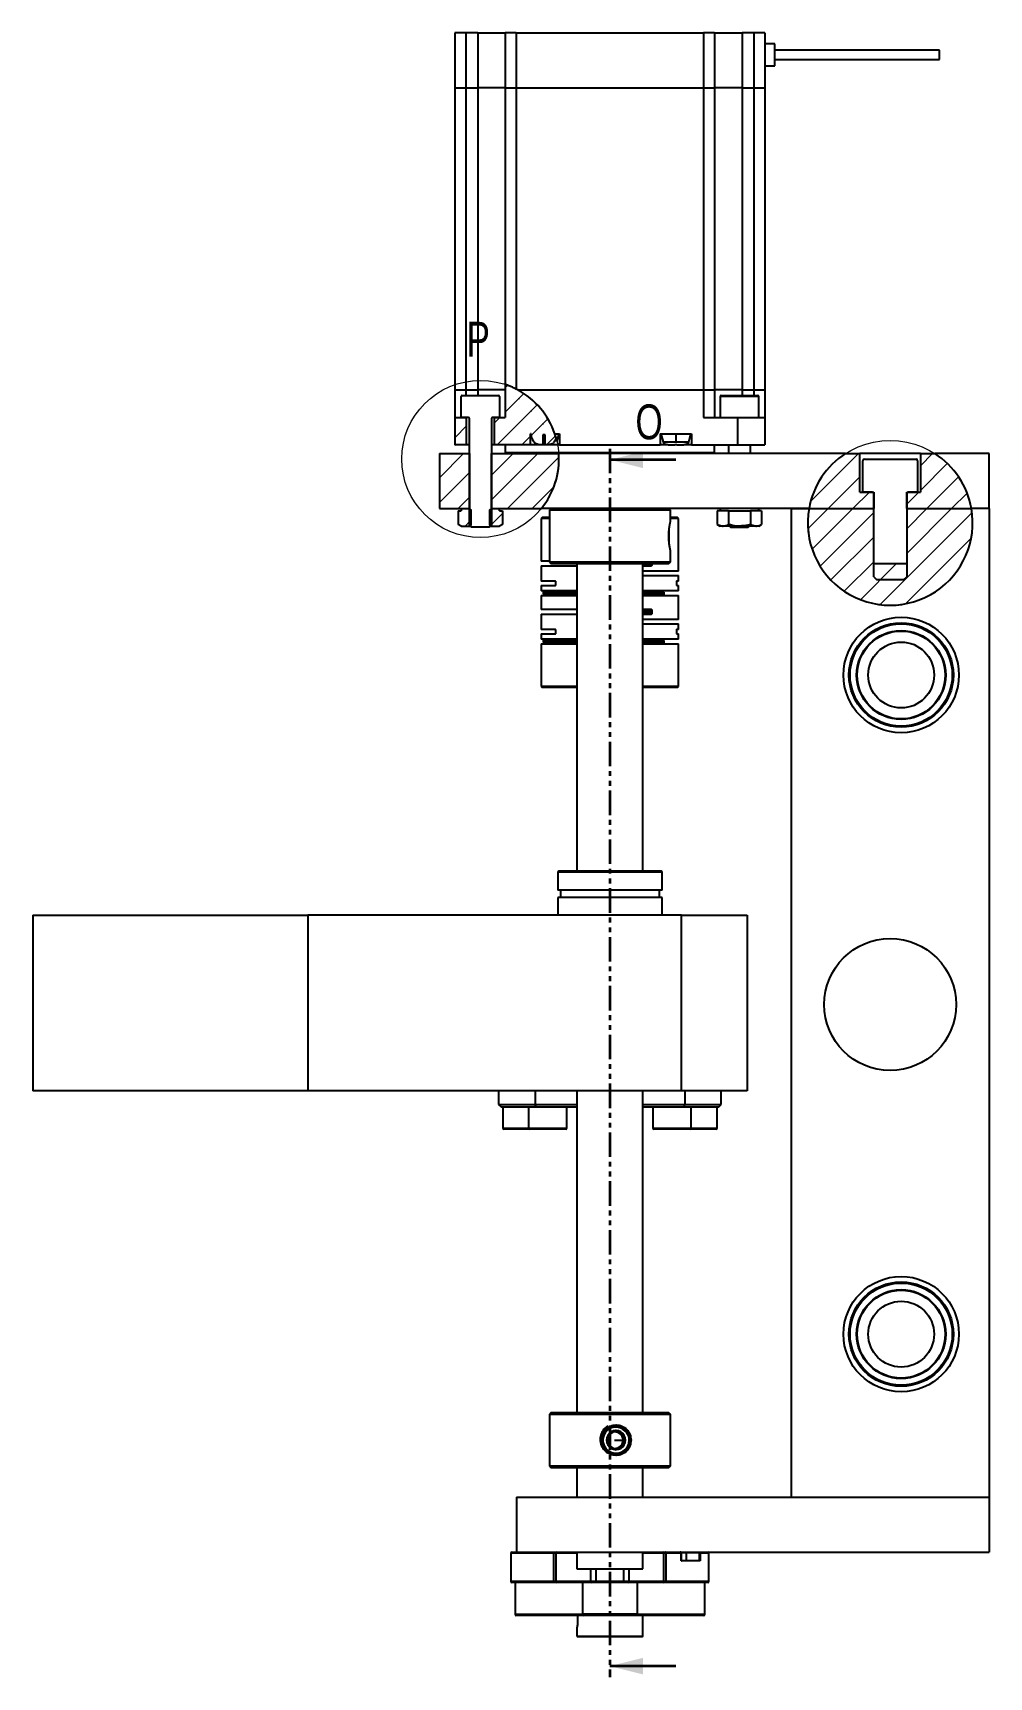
# Model space of a CAD drawing. Header units: millimetres. Extents: x 55 to 11032, y -227 to 3957.
# Drawn here: x 1385.2 to 1559.2, y 3405.9 to 3705.2 of the extents above; entities that cross this region are included whole.
import ezdxf

# ---------------------------------------------------------------- set-up
doc = ezdxf.new("R2010")
doc.units = ezdxf.units.MM
doc.header["$LTSCALE"] = 0.7
doc.linetypes.add('PHANTOM', pattern=[12.7, 6.35, -1.27, 1.27, -1.27, 1.27, -1.27])
doc.layers.get('0').update_dxf_attribs({"color": 255})
doc.styles.add('SLDTEXTSTYLE0', font='TXT', dxfattribs={"width": 0.75})
pattern_1 = [(45, (-146.9846, 2835.2312), (-2.245064, 2.245064), [])]

msp = doc.modelspace()

# ---------------------------------------------------------------- hatches: boundary and pattern name
at = {"linetype": 'Continuous', "lineweight": 18}
h = msp.add_hatch(dxfattribs=at)
h.set_pattern_fill('ANSI31', style=0)
h.set_pattern_definition(pattern_1)
edge = h.paths.add_edge_path(flags=0)
edge.add_spline(control_points=[(1480.084, 3630.781), (1480.211, 3630.98), (1480.317, 3631.195), (1480.398, 3631.417), (1480.411, 3631.452), (1480.423, 3631.488), (1480.435, 3631.523)], knot_values=[0, 0, 0, 0, 0.0007097, 0.0007097, 0.0007097, 0.000821, 0.000821, 0.000821, 0.000821], weights=[1, 1, 1, 1, 1, 1, 1], degree=3, periodic=0)
edge.add_arc((1466.664, 3627.657), 14.303, 15.68097, 71.67503)
edge.add_line((1471.161, 3641.235), (1471.161, 3640.242))
edge.add_line((1471.161, 3640.242), (1471.212, 3640.242))
edge.add_line((1471.212, 3640.242), (1471.212, 3640.232))
edge.add_line((1471.212, 3640.232), (1471.161, 3640.232))
edge.add_line((1471.161, 3640.232), (1471.161, 3635.232))
edge.add_line((1471.161, 3635.232), (1469.164, 3635.232))
edge.add_line((1469.164, 3635.232), (1469.164, 3630.232))
edge.add_line((1469.164, 3630.232), (1475.769, 3630.232))
edge.add_line((1475.769, 3630.232), (1475.769, 3632.232))
edge.add_line((1475.769, 3632.232), (1475.885, 3632.232))
edge.add_spline(control_points=[(1475.885, 3632.232), (1475.908, 3631.997), (1475.956, 3631.763), (1476.029, 3631.538), (1476.072, 3631.405), (1476.123, 3631.274), (1476.183, 3631.148), (1476.242, 3631.022), (1476.309, 3630.899), (1476.384, 3630.781)], knot_values=[0, 0, 0, 0, 0.0007096, 0.0007096, 0.0007096, 0.0011272, 0.0011272, 0.0011272, 0.0015448, 0.0015448, 0.0015448, 0.0015448], weights=[1, 1, 1, 1, 1, 1, 1, 1, 1, 1], degree=3, periodic=0)
edge.add_spline(control_points=[(1476.384, 3630.781), (1476.422, 3630.728), (1476.462, 3630.678), (1476.506, 3630.633), (1476.595, 3630.541), (1476.703, 3630.466), (1476.818, 3630.41), (1476.932, 3630.355), (1477.055, 3630.316), (1477.179, 3630.29), (1477.459, 3630.231), (1477.749, 3630.232), (1478.034, 3630.232)], knot_values=[0.0079778, 0.0079778, 0.0079778, 0.0079778, 0.008168, 0.008168, 0.008168, 0.0085554, 0.0085554, 0.0085554, 0.0089382, 0.0089382, 0.0089382, 0.0098037, 0.0098037, 0.0098037, 0.0098037], weights=[1, 1, 1, 1, 1, 1, 1, 1, 1, 1, 1, 1, 1], degree=3, periodic=0)
edge.add_line((1478.034, 3630.232), (1478.034, 3632.032))
edge.add_line((1478.034, 3632.032), (1478.434, 3632.032))
edge.add_line((1478.434, 3632.032), (1478.434, 3630.232))
edge.add_spline(control_points=[(1478.434, 3630.232), (1478.604, 3630.232), (1478.774, 3630.233), (1478.944, 3630.244), (1479.145, 3630.258), (1479.349, 3630.29), (1479.538, 3630.362), (1479.662, 3630.409), (1479.78, 3630.474), (1479.882, 3630.558), (1479.956, 3630.619), (1480.022, 3630.692), (1480.075, 3630.772), (1480.077, 3630.775), (1480.079, 3630.778), (1480.081, 3630.781)], knot_values=[0.0002, 0.0002, 0.0002, 0.0002, 0.0007092, 0.0007092, 0.0007092, 0.0013192, 0.0013192, 0.0013192, 0.0017175, 0.0017175, 0.0017175, 0.0020053, 0.0020053, 0.0020053, 0.002016, 0.002016, 0.002016, 0.002016], weights=[1, 1, 1, 1, 1, 1, 1, 1, 1, 1, 1, 1, 1, 1, 1, 1], degree=3, periodic=0)
h = msp.add_hatch(dxfattribs=at)
h.set_pattern_fill('ANSI31', style=0)
h.set_pattern_definition(pattern_1)
edge = h.paths.add_edge_path(flags=0)
edge.add_arc((1466.664, 3627.657), 14.303, 15.68097, 71.67503, ccw=False)
edge.add_spline(control_points=[(1480.435, 3631.523), (1480.492, 3631.321), (1480.536, 3631.145), (1480.565, 3631.027), (1480.585, 3630.945), (1480.597, 3630.889), (1480.602, 3630.868), (1480.607, 3630.846), (1480.604, 3630.86), (1480.593, 3630.906), (1480.583, 3630.95), (1480.566, 3631.024), (1480.542, 3631.118), (1480.516, 3631.223), (1480.482, 3631.355), (1480.441, 3631.503), (1480.381, 3631.718), (1480.304, 3631.97), (1480.216, 3632.232)], knot_values=[0, 0, 0, 0, 0.0008511, 0.0008511, 0.0008511, 0.001436, 0.001436, 0.001436, 0.0020232, 0.0020232, 0.0020232, 0.002582, 0.002582, 0.002582, 0.0032035, 0.0032035, 0.0032035, 0.0041126, 0.0041126, 0.0041126, 0.0041126], weights=[1, 1, 1, 1, 1, 1, 1, 1, 1, 1, 1, 1, 1, 1, 1, 1, 1, 1, 1], degree=3, periodic=0)
edge.add_arc((1466.664, 3627.657), 14.303, 18.65616, 61.54806)
edge.add_arc((1466.664, 3627.657), 14.303, 61.54806, 61.63226)
edge.add_arc((1466.664, 3627.657), 14.303, 61.63226, 62.88016)
edge.add_spline(control_points=[(1473.184, 3640.387), (1472.952, 3640.507), (1472.713, 3640.621), (1472.487, 3640.721), (1472.26, 3640.822), (1472.041, 3640.913), (1471.853, 3640.986), (1471.68, 3641.053), (1471.53, 3641.108), (1471.418, 3641.147), (1471.315, 3641.183), (1471.242, 3641.208), (1471.208, 3641.219), (1471.192, 3641.224), (1471.184, 3641.227), (1471.184, 3641.227)], knot_values=[0, 0, 0, 0, 0.0007836, 0.0007836, 0.0007836, 0.0015713, 0.0015713, 0.0015713, 0.0022946, 0.0022946, 0.0022946, 0.0029637, 0.0029637, 0.0029637, 0.0032672, 0.0032672, 0.0032672, 0.0032672], weights=[1, 1, 1, 1, 1, 1, 1, 1, 1, 1, 1, 1, 1, 1, 1, 1], degree=3, periodic=0)
edge.add_spline(control_points=[(1471.184, 3641.227), (1471.184, 3641.227), (1471.177, 3641.23), (1471.161, 3641.235)], knot_values=[0, 0, 0, 0, 0.0004806, 0.0004806, 0.0004806, 0.0004806], weights=[1, 1, 1, 1], degree=3, periodic=0)
h = msp.add_hatch(dxfattribs=at)
h.set_pattern_fill('ANSI31', style=0)
h.set_pattern_definition(pattern_1)
h.paths.add_polyline_path([(1462.048, 3630.232), (1464.164, 3630.232), (1464.164, 3635.232), (1462.048, 3635.232)], flags=0)
h = msp.add_hatch(dxfattribs=at)
h.set_pattern_fill('ANSI31', style=0)
h.set_pattern_definition(pattern_1)
h.paths.add_polyline_path([(1459.234, 3628.632), (1459.234, 3618.632), (1464.664, 3618.632), (1464.664, 3628.632)], flags=0)
h = msp.add_hatch(dxfattribs=at)
h.set_pattern_fill('ANSI31', style=0)
h.set_pattern_definition(pattern_1)
edge = h.paths.add_edge_path(flags=0)
edge.add_line((1468.664, 3618.632), (1477.761, 3618.632))
edge.add_arc((1466.664, 3627.657), 14.303, 320.87819, 363.91004)
edge.add_line((1480.934, 3628.632), (1468.664, 3628.632))
edge.add_line((1468.664, 3628.632), (1468.664, 3618.632))
h = msp.add_hatch(dxfattribs=at)
h.set_pattern_fill('ANSI31', style=0)
h.set_pattern_definition(pattern_1)
edge = h.paths.add_edge_path(flags=0)
edge.add_line((1526.464, 3618.632), (1538.234, 3618.632))
edge.add_line((1538.234, 3618.632), (1538.234, 3621.632))
edge.add_line((1538.234, 3621.632), (1535.734, 3621.632))
edge.add_line((1535.734, 3621.632), (1535.734, 3628.632))
edge.add_line((1535.734, 3628.632), (1533.101, 3628.632))
edge.add_arc((1541.234, 3616.031), 14.998, 122.83873, 170.01218)
h = msp.add_hatch(dxfattribs=at)
h.set_pattern_fill('ANSI31', style=0)
h.set_pattern_definition(pattern_1)
edge = h.paths.add_edge_path(flags=0)
edge.add_line((1544.234, 3618.632), (1556.005, 3618.632))
edge.add_arc((1541.234, 3616.031), 14.998, 9.98782, 57.16127)
edge.add_line((1549.367, 3628.632), (1546.734, 3628.632))
edge.add_line((1546.734, 3628.632), (1546.734, 3621.632))
edge.add_line((1546.734, 3621.632), (1544.234, 3621.632))
edge.add_line((1544.234, 3621.632), (1544.234, 3618.632))
h = msp.add_hatch(dxfattribs=at)
h.set_pattern_fill('ANSI31', style=0)
h.set_pattern_definition(pattern_1)
h.paths.add_polyline_path([(1463.164, 3615.432), (1464.664, 3615.432), (1465.014, 3615.678), (1465.014, 3618.362), (1464.664, 3618.607), (1464.664, 3618.632), (1463.164, 3618.632), (1463.164, 3618.232), (1462.623, 3618.232), (1462.623, 3615.745)], flags=0)
h = msp.add_hatch(dxfattribs=at)
h.set_pattern_fill('ANSI31', style=0)
h.set_pattern_definition(pattern_1)
h.paths.add_polyline_path([(1470.706, 3615.745), (1470.706, 3618.232), (1470.164, 3618.232), (1470.164, 3618.632), (1468.664, 3618.632), (1468.664, 3618.607), (1468.314, 3618.362), (1468.314, 3615.678), (1468.664, 3615.432), (1470.164, 3615.432)], flags=0)
h = msp.add_hatch(dxfattribs=at)
h.set_pattern_fill('ANSI31', style=0)
h.set_pattern_definition(pattern_1)
edge = h.paths.add_edge_path(flags=0)
edge.add_arc((1541.234, 3616.031), 14.998, 170.01218, 369.98782)
edge.add_line((1556.005, 3618.632), (1544.234, 3618.632))
edge.add_line((1544.234, 3618.632), (1544.234, 3608.632))
edge.add_line((1544.234, 3608.632), (1538.234, 3608.632))
edge.add_line((1538.234, 3608.632), (1538.234, 3618.632))
edge.add_line((1538.234, 3618.632), (1526.464, 3618.632))

# ---------------------------------------------------------------- linework, layer by layer
at = {"color": 7, "linetype": 'Continuous', "lineweight": 25}
for p, q in [((1462.034, 3705.232), (1462.034, 3695.232)), ((1464.034, 3705.232), (1462.034, 3705.232)), ((1464.034, 3705.232), (1464.034, 3695.232)), ((1466.184, 3705.232), (1464.034, 3705.232)), ((1466.184, 3705.232), (1466.184, 3695.232)), ((1466.184, 3705.232), (1471.184, 3705.232)), ((1471.184, 3705.232), (1471.184, 3695.232)), ((1473.184, 3705.232), (1471.184, 3705.232)), ((1473.184, 3705.232), (1473.184, 3695.232)), ((1473.184, 3705.232), (1507.284, 3705.232)), ((1507.284, 3705.232), (1507.284, 3695.232)), ((1509.284, 3705.232), (1507.284, 3705.232)), ((1509.284, 3705.232), (1509.284, 3695.232)), ((1509.284, 3705.232), (1514.284, 3705.232)), ((1514.284, 3705.232), (1514.284, 3695.232)), ((1516.434, 3705.232), (1514.284, 3705.232)), ((1516.434, 3705.232), (1516.434, 3695.232)), ((1518.434, 3705.232), (1516.434, 3705.232)), ((1518.434, 3705.232), (1518.434, 3695.232)), ((1520.234, 3703.232), (1518.434, 3703.232)), ((1520.234, 3699.232), (1520.234, 3703.232)), ((1550.234, 3702.062), (1520.234, 3702.062)), ((1520.234, 3700.402), (1550.234, 3700.402)), ((1550.234, 3701.232), (1550.234, 3702.062)), ((1550.234, 3700.402), (1550.234, 3701.232)), ((1518.434, 3699.232), (1520.234, 3699.232)), ((1462.034, 3695.232), (1464.034, 3695.232)), ((1462.034, 3695.222), (1462.034, 3640.242)), ((1462.034, 3695.222), (1464.034, 3695.222)), ((1462.084, 3695.222), (1462.084, 3695.232)), ((1464.034, 3695.232), (1466.184, 3695.232)), ((1464.034, 3695.222), (1464.034, 3695.232)), ((1464.034, 3695.222), (1464.034, 3640.242)), ((1464.034, 3695.222), (1466.184, 3695.222)), ((1466.184, 3695.222), (1466.184, 3695.232)), ((1471.184, 3695.232), (1466.184, 3695.232)), ((1466.184, 3695.222), (1466.184, 3640.242)), ((1471.184, 3695.222), (1466.184, 3695.222)), ((1471.184, 3695.232), (1473.184, 3695.232)), ((1471.184, 3695.222), (1471.184, 3641.227)), ((1471.184, 3695.222), (1473.184, 3695.222)), ((1471.234, 3695.222), (1471.234, 3695.232)), ((1473.184, 3695.232), (1507.284, 3695.232)), ((1473.184, 3695.222), (1473.184, 3695.232)), ((1473.184, 3695.222), (1473.184, 3640.387)), ((1473.184, 3695.222), (1507.284, 3695.222)), ((1507.284, 3695.232), (1509.284, 3695.232)), ((1507.284, 3695.222), (1507.284, 3695.232)), ((1507.284, 3695.222), (1507.284, 3640.242)), ((1507.284, 3695.222), (1509.284, 3695.222)), ((1509.234, 3695.222), (1509.234, 3695.232)), ((1514.284, 3695.232), (1509.284, 3695.232)), ((1509.284, 3695.222), (1509.284, 3640.242)), ((1514.284, 3695.222), (1509.284, 3695.222)), ((1514.284, 3695.222), (1514.284, 3695.232)), ((1514.284, 3695.232), (1516.434, 3695.232)), ((1514.284, 3695.222), (1514.284, 3640.242)), ((1514.284, 3695.222), (1516.434, 3695.222)), ((1516.434, 3695.232), (1518.434, 3695.232)), ((1516.434, 3695.222), (1516.434, 3695.232)), ((1516.434, 3695.222), (1516.434, 3640.242)), ((1516.434, 3695.222), (1518.434, 3695.222)), ((1518.384, 3695.222), (1518.384, 3695.232)), ((1518.434, 3695.222), (1518.434, 3640.242)), ((1462.034, 3640.242), (1464.034, 3640.242)), ((1462.034, 3640.232), (1462.034, 3635.232)), ((1462.034, 3640.232), (1464.034, 3640.232)), ((1462.084, 3640.242), (1462.084, 3640.232)), ((1464.034, 3640.242), (1466.184, 3640.242)), ((1464.034, 3640.242), (1464.034, 3640.232)), ((1464.034, 3640.232), (1466.184, 3640.232)), ((1471.161, 3640.242), (1466.184, 3640.242)), ((1466.184, 3640.242), (1466.184, 3640.232)), ((1471.161, 3640.232), (1466.184, 3640.232)), ((1471.161, 3641.235), (1471.161, 3640.242)), ((1471.212, 3640.242), (1471.161, 3640.242)), ((1471.161, 3640.232), (1471.161, 3635.232)), ((1471.161, 3640.232), (1471.212, 3640.232)), ((1471.212, 3640.242), (1471.212, 3640.232)), ((1473.46, 3640.242), (1507.284, 3640.242)), ((1473.479, 3640.232), (1507.284, 3640.232)), ((1507.284, 3640.242), (1509.284, 3640.242)), ((1507.284, 3640.242), (1507.284, 3640.232)), ((1507.284, 3640.232), (1507.284, 3635.232)), ((1507.284, 3640.232), (1509.284, 3640.232)), ((1509.234, 3640.242), (1509.234, 3640.232)), ((1514.284, 3640.242), (1509.284, 3640.242)), ((1509.284, 3640.232), (1509.284, 3635.232)), ((1514.284, 3640.232), (1509.284, 3640.232)), ((1514.284, 3640.242), (1514.284, 3640.232)), ((1514.284, 3640.242), (1516.434, 3640.242)), ((1514.284, 3640.232), (1516.434, 3640.232)), ((1516.434, 3640.242), (1518.434, 3640.242)), ((1516.434, 3640.242), (1516.434, 3640.232)), ((1516.434, 3640.232), (1518.434, 3640.232)), ((1518.384, 3640.242), (1518.384, 3640.232)), ((1518.434, 3640.232), (1518.434, 3635.232)), ((1463.164, 3635.232), (1463.164, 3639.032)), ((1463.364, 3639.232), (1465.129, 3639.232)), ((1465.129, 3639.232), (1466.664, 3639.232)), ((1466.664, 3639.232), (1468.2, 3639.232)), ((1468.2, 3639.232), (1469.964, 3639.232)), ((1470.164, 3639.032), (1470.164, 3635.232)), ((1510.304, 3639.032), (1510.304, 3635.232)), ((1510.504, 3639.232), (1517.104, 3639.232)), ((1517.304, 3635.232), (1517.304, 3639.032)), ((1462.034, 3635.232), (1462.034, 3630.232)), ((1462.034, 3635.232), (1462.048, 3635.232)), ((1462.048, 3630.232), (1462.048, 3635.232)), ((1462.048, 3635.232), (1464.164, 3635.232)), ((1464.464, 3635.232), (1463.164, 3635.232)), ((1464.164, 3630.232), (1464.164, 3635.232)), ((1464.664, 3615.622), (1464.664, 3635.032)), ((1468.664, 3635.032), (1468.664, 3615.622)), ((1470.164, 3635.232), (1468.864, 3635.232)), ((1469.164, 3635.232), (1469.164, 3630.232)), ((1469.164, 3635.232), (1471.161, 3635.232)), ((1507.284, 3635.232), (1513.434, 3635.232)), ((1513.434, 3635.232), (1513.434, 3630.232)), ((1513.434, 3635.232), (1518.434, 3635.232)), ((1518.434, 3635.232), (1518.434, 3630.232)), ((1475.769, 3630.232), (1475.769, 3632.232)), ((1475.885, 3632.232), (1475.769, 3632.232)), ((1478.434, 3632.032), (1478.034, 3632.032)), ((1478.034, 3632.032), (1478.034, 3630.232)), ((1478.434, 3630.232), (1478.434, 3632.032)), ((1480.216, 3632.232), (1481.084, 3632.232)), ((1480.567, 3630.781), (1480.98, 3632.232)), ((1481.084, 3632.232), (1481.084, 3630.232)), ((1499.384, 3632.232), (1505.084, 3632.232)), ((1499.384, 3632.232), (1499.384, 3630.232)), ((1499.488, 3632.232), (1499.902, 3630.781)), ((1502.234, 3632.232), (1502.234, 3630.781)), ((1504.567, 3630.781), (1504.98, 3632.232)), ((1505.084, 3632.232), (1505.084, 3630.232)), ((1459.234, 3628.632), (1459.234, 3618.632)), ((1459.234, 3628.632), (1464.664, 3628.632)), ((1462.034, 3630.232), (1462.048, 3630.232)), ((1464.164, 3630.232), (1462.048, 3630.232)), ((1464.664, 3630.232), (1464.164, 3630.232)), ((1464.664, 3628.632), (1464.664, 3618.632)), ((1469.164, 3630.232), (1468.664, 3630.232)), ((1468.664, 3618.632), (1468.664, 3628.632)), ((1468.664, 3628.632), (1480.934, 3628.632)), ((1475.769, 3630.232), (1469.164, 3630.232)), ((1471.184, 3630.232), (1471.184, 3628.832)), ((1471.184, 3628.832), (1471.384, 3628.632)), ((1471.184, 3628.832), (1509.284, 3628.832)), ((1477.912, 3630.232), (1475.769, 3630.232)), ((1478.434, 3630.29), (1478.034, 3630.29)), ((1478.434, 3630.232), (1478.034, 3630.232)), ((1480.7, 3630.232), (1478.682, 3630.232)), ((1480.7, 3630.411), (1480.733, 3630.232)), ((1480.7, 3630.411), (1480.7, 3630.232)), ((1480.733, 3630.232), (1480.7, 3630.232)), ((1481.084, 3630.232), (1480.733, 3630.232)), ((1533.101, 3628.632), (1480.934, 3628.632)), ((1481.084, 3630.232), (1499.384, 3630.232)), ((1500.805, 3630.232), (1499.384, 3630.232)), ((1500.456, 3630.29), (1500.468, 3630.29)), ((1500.468, 3630.29), (1500.805, 3630.232)), ((1500.805, 3630.232), (1500.468, 3630.29)), ((1500.805, 3630.232), (1502.034, 3630.232)), ((1502.034, 3630.29), (1502.434, 3630.29)), ((1502.034, 3630.232), (1502.034, 3630.29)), ((1502.434, 3630.232), (1502.034, 3630.232)), ((1502.434, 3630.29), (1502.434, 3630.232)), ((1502.434, 3630.232), (1503.664, 3630.232)), ((1504.001, 3630.29), (1503.664, 3630.232)), ((1503.664, 3630.232), (1504.001, 3630.29)), ((1505.084, 3630.232), (1503.664, 3630.232)), ((1504.001, 3630.29), (1504.012, 3630.29)), ((1505.084, 3630.232), (1513.434, 3630.232)), ((1509.084, 3628.632), (1509.284, 3628.832)), ((1509.284, 3628.832), (1509.284, 3630.232)), ((1511.804, 3630.232), (1511.804, 3628.632)), ((1513.434, 3630.232), (1518.434, 3630.232)), ((1515.804, 3628.632), (1515.804, 3630.232)), ((1533.101, 3628.632), (1535.734, 3628.632)), ((1535.734, 3621.632), (1535.734, 3628.632)), ((1546.734, 3628.632), (1535.734, 3628.632)), ((1546.734, 3628.632), (1546.734, 3621.632)), ((1546.734, 3628.632), (1549.367, 3628.632)), ((1559.234, 3628.632), (1549.367, 3628.632)), ((1559.234, 3618.632), (1559.234, 3628.632)), ((1536.234, 3621.632), (1536.234, 3627.332)), ((1536.534, 3627.632), (1538.692, 3627.632)), ((1538.692, 3627.632), (1541.234, 3627.632)), ((1541.234, 3627.632), (1543.776, 3627.632)), ((1543.776, 3627.632), (1545.934, 3627.632)), ((1546.234, 3627.332), (1546.234, 3621.632)), ((1535.734, 3621.632), (1538.234, 3621.632)), ((1537.984, 3621.632), (1536.234, 3621.632)), ((1538.234, 3621.632), (1538.234, 3618.632)), ((1538.234, 3606.187), (1538.234, 3621.382)), ((1544.234, 3618.632), (1544.234, 3621.632)), ((1544.234, 3621.632), (1546.734, 3621.632)), ((1544.234, 3621.382), (1544.234, 3606.187)), ((1546.234, 3621.632), (1544.484, 3621.632)), ((1459.234, 3618.632), (1464.664, 3618.632)), ((1462.623, 3618.232), (1462.623, 3615.745)), ((1462.623, 3618.232), (1463.164, 3618.232)), ((1463.164, 3618.632), (1463.164, 3618.232)), ((1463.164, 3618.632), (1464.664, 3618.632)), ((1464.664, 3618.632), (1464.664, 3618.607)), ((1464.664, 3618.607), (1465.014, 3618.362)), ((1465.014, 3615.678), (1465.014, 3618.362)), ((1468.314, 3618.362), (1468.664, 3618.607)), ((1468.314, 3618.362), (1468.314, 3615.678)), ((1468.664, 3618.632), (1477.761, 3618.632)), ((1468.664, 3618.607), (1468.664, 3618.632)), ((1468.664, 3618.632), (1470.164, 3618.632)), ((1470.164, 3618.232), (1470.164, 3618.632)), ((1470.164, 3618.232), (1470.706, 3618.232)), ((1470.706, 3618.232), (1470.706, 3615.745)), ((1477.934, 3617.032), (1477.734, 3616.832)), ((1477.734, 3616.832), (1477.734, 3609.032)), ((1479.234, 3616.832), (1477.734, 3616.832)), ((1526.464, 3618.632), (1477.761, 3618.632)), ((1479.234, 3617.032), (1477.934, 3617.032)), ((1479.484, 3618.632), (1479.234, 3618.382)), ((1479.234, 3618.382), (1479.234, 3608.882)), ((1479.234, 3618.382), (1501.234, 3618.382)), ((1501.234, 3618.382), (1500.984, 3618.632)), ((1501.234, 3616.403), (1501.234, 3618.382)), ((1502.534, 3617.032), (1501.234, 3617.032)), ((1502.734, 3616.832), (1501.234, 3616.832)), ((1502.734, 3616.832), (1502.534, 3617.032)), ((1502.734, 3607.232), (1502.734, 3616.832)), ((1510.773, 3618.232), (1509.763, 3618.232)), ((1509.763, 3618.232), (1509.763, 3615.745)), ((1510.304, 3618.632), (1510.304, 3618.232)), ((1511.784, 3618.232), (1510.773, 3618.232)), ((1511.784, 3618.232), (1511.784, 3615.745)), ((1511.784, 3618.232), (1513.804, 3618.232)), ((1513.804, 3618.232), (1515.825, 3618.232)), ((1515.825, 3618.232), (1515.825, 3615.745)), ((1516.835, 3618.232), (1515.825, 3618.232)), ((1517.846, 3618.232), (1516.835, 3618.232)), ((1517.304, 3618.232), (1517.304, 3618.632)), ((1517.846, 3618.232), (1517.846, 3615.745)), ((1523.234, 3618.632), (1523.234, 3438.632)), ((1523.234, 3618.632), (1526.464, 3618.632)), ((1526.464, 3618.632), (1538.234, 3618.632)), ((1538.234, 3608.632), (1538.234, 3618.632)), ((1544.234, 3618.632), (1556.005, 3618.632)), ((1544.234, 3618.632), (1544.234, 3608.632)), ((1559.234, 3618.632), (1556.005, 3618.632)), ((1559.234, 3618.632), (1559.234, 3438.632)), ((1463.164, 3615.432), (1462.623, 3615.745)), ((1463.164, 3615.432), (1464.664, 3615.432)), ((1465.014, 3615.678), (1464.664, 3615.432)), ((1464.664, 3615.622), (1465.054, 3615.232)), ((1464.664, 3615.432), (1464.854, 3615.432)), ((1468.274, 3615.232), (1465.054, 3615.232)), ((1468.274, 3615.232), (1468.664, 3615.622)), ((1468.664, 3615.432), (1468.314, 3615.678)), ((1468.474, 3615.432), (1468.664, 3615.432)), ((1468.664, 3615.432), (1470.164, 3615.432)), ((1470.706, 3615.745), (1470.164, 3615.432)), ((1500.997, 3612.095), (1500.997, 3615.146)), ((1509.763, 3615.745), (1510.304, 3615.432)), ((1509.763, 3615.745), (1510.773, 3615.432)), ((1510.773, 3615.432), (1510.304, 3615.432)), ((1513.804, 3615.432), (1510.773, 3615.432)), ((1511.994, 3615.432), (1512.194, 3615.232)), ((1512.194, 3615.232), (1515.414, 3615.232)), ((1516.835, 3615.432), (1513.804, 3615.432)), ((1515.414, 3615.232), (1515.614, 3615.432)), ((1515.825, 3615.745), (1516.835, 3615.432)), ((1517.304, 3615.432), (1516.835, 3615.432)), ((1517.304, 3615.432), (1517.846, 3615.745)), ((1501.234, 3608.882), (1501.234, 3610.863)), ((1479.234, 3609.032), (1477.734, 3609.032)), ((1477.734, 3608.232), (1477.734, 3605.432)), ((1477.734, 3608.232), (1484.234, 3608.232)), ((1479.234, 3608.882), (1479.484, 3608.632)), ((1501.234, 3608.882), (1479.234, 3608.882)), ((1479.484, 3608.632), (1500.984, 3608.632)), ((1484.234, 3608.632), (1484.234, 3552.632)), ((1496.234, 3552.632), (1496.234, 3608.632)), ((1496.234, 3608.232), (1497.761, 3608.232)), ((1502.734, 3607.232), (1496.234, 3607.232)), ((1497.937, 3608.432), (1497.937, 3608.632)), ((1500.984, 3608.632), (1501.234, 3608.882)), ((1538.234, 3608.632), (1544.234, 3608.632)), ((1480.254, 3605.432), (1477.734, 3605.432)), ((1477.734, 3604.632), (1477.734, 3603.632)), ((1477.734, 3604.632), (1480.254, 3604.632)), ((1480.389, 3604.832), (1480.389, 3605.232)), ((1496.234, 3606.432), (1502.734, 3606.432)), ((1502.354, 3605.232), (1502.354, 3604.832)), ((1502.734, 3605.432), (1502.406, 3605.432)), ((1502.406, 3604.632), (1502.734, 3604.632)), ((1502.734, 3605.432), (1502.734, 3606.432)), ((1502.734, 3603.632), (1502.734, 3604.632)), ((1538.234, 3606.187), (1538.789, 3605.632)), ((1543.68, 3605.632), (1538.789, 3605.632)), ((1543.68, 3605.632), (1544.234, 3606.187)), ((1484.234, 3603.632), (1477.734, 3603.632)), ((1477.734, 3602.832), (1477.734, 3600.232)), ((1477.734, 3602.832), (1484.234, 3602.832)), ((1478.115, 3603.432), (1478.115, 3603.032)), ((1502.734, 3603.632), (1496.234, 3603.632)), ((1496.234, 3602.832), (1502.734, 3602.832)), ((1500.079, 3603.032), (1500.079, 3603.432)), ((1502.734, 3598.432), (1502.734, 3602.832)), ((1484.234, 3600.232), (1477.734, 3600.232)), ((1477.734, 3599.432), (1477.734, 3596.632)), ((1477.734, 3599.432), (1484.234, 3599.432)), ((1497.761, 3600.232), (1496.234, 3600.232)), ((1496.234, 3599.432), (1497.761, 3599.432)), ((1502.734, 3598.432), (1496.234, 3598.432)), ((1497.937, 3599.632), (1497.937, 3600.032)), ((1480.254, 3596.632), (1477.734, 3596.632)), ((1477.734, 3595.832), (1477.734, 3594.832)), ((1477.734, 3595.832), (1480.254, 3595.832)), ((1480.389, 3596.032), (1480.389, 3596.432)), ((1496.234, 3597.632), (1502.734, 3597.632)), ((1502.354, 3596.432), (1502.354, 3596.032)), ((1502.734, 3596.632), (1502.406, 3596.632)), ((1502.406, 3595.832), (1502.734, 3595.832)), ((1502.734, 3596.632), (1502.734, 3597.632)), ((1502.734, 3594.832), (1502.734, 3595.832)), ((1484.234, 3594.832), (1477.734, 3594.832)), ((1477.734, 3594.032), (1477.734, 3586.232)), ((1477.734, 3594.032), (1484.234, 3594.032)), ((1478.115, 3594.632), (1478.115, 3594.232)), ((1502.734, 3594.832), (1496.234, 3594.832)), ((1496.234, 3594.032), (1502.734, 3594.032)), ((1500.079, 3594.232), (1500.079, 3594.632)), ((1502.734, 3586.232), (1502.734, 3594.032)), ((1477.734, 3586.232), (1477.934, 3586.032)), ((1484.234, 3586.232), (1477.734, 3586.232)), ((1502.734, 3586.232), (1496.234, 3586.232)), ((1502.534, 3586.032), (1502.734, 3586.232)), ((1484.262, 3586.032), (1477.934, 3586.032)), ((1502.534, 3586.032), (1496.234, 3586.032)), ((1480.734, 3552.432), (1480.734, 3549.182)), ((1499.534, 3552.632), (1480.934, 3552.632)), ((1499.734, 3549.182), (1499.734, 3552.432)), ((1484.478, 3549.182), (1480.734, 3549.182)), ((1480.734, 3547.832), (1480.734, 3544.632)), ((1499.734, 3547.832), (1480.734, 3547.832)), ((1481.234, 3549.182), (1481.234, 3547.832)), ((1499.734, 3549.182), (1484.478, 3549.182)), ((1499.234, 3547.832), (1499.234, 3549.182)), ((1499.734, 3544.632), (1499.734, 3547.832)), ((1385.234, 3544.632), (1385.234, 3512.632)), ((1385.234, 3544.632), (1435.234, 3544.632)), ((1435.234, 3544.632), (1435.234, 3512.632)), ((1503.234, 3544.632), (1435.234, 3544.632)), ((1503.234, 3512.632), (1503.234, 3544.632)), ((1503.234, 3544.632), (1515.234, 3544.632)), ((1515.234, 3544.632), (1515.234, 3512.632)), ((1435.234, 3512.632), (1385.234, 3512.632)), ((1503.234, 3512.632), (1435.234, 3512.632)), ((1469.984, 3512.632), (1469.984, 3510.132)), ((1476.631, 3512.632), (1476.631, 3510.132)), ((1484.234, 3512.632), (1484.234, 3454.032)), ((1496.234, 3454.032), (1496.234, 3512.632)), ((1515.234, 3512.632), (1503.234, 3512.632)), ((1503.838, 3512.632), (1503.838, 3510.132)), ((1510.484, 3510.132), (1510.484, 3512.632)), ((1469.984, 3510.132), (1470.484, 3509.632)), ((1469.984, 3510.132), (1476.631, 3510.132)), ((1476.825, 3509.632), (1470.484, 3509.632)), ((1470.734, 3509.632), (1470.734, 3505.832)), ((1475.421, 3509.632), (1475.421, 3505.832)), ((1476.631, 3510.132), (1484.234, 3510.132)), ((1476.825, 3509.632), (1476.631, 3510.132)), ((1477.472, 3509.632), (1476.825, 3509.632)), ((1480.369, 3509.632), (1477.472, 3509.632)), ((1484.234, 3509.632), (1480.369, 3509.632)), ((1482.421, 3505.832), (1482.421, 3509.632)), ((1496.234, 3510.132), (1503.838, 3510.132)), ((1500.1, 3509.632), (1496.234, 3509.632)), ((1498.048, 3509.632), (1498.048, 3505.832)), ((1502.996, 3509.632), (1500.1, 3509.632)), ((1503.644, 3509.632), (1502.996, 3509.632)), ((1503.838, 3510.132), (1503.644, 3509.632)), ((1509.984, 3509.632), (1503.644, 3509.632)), ((1503.838, 3510.132), (1510.484, 3510.132)), ((1505.048, 3505.832), (1505.048, 3509.632)), ((1509.734, 3505.832), (1509.734, 3509.632)), ((1509.984, 3509.632), (1510.484, 3510.132)), ((1475.621, 3505.632), (1470.934, 3505.632)), ((1482.221, 3505.632), (1475.621, 3505.632)), ((1504.848, 3505.632), (1498.248, 3505.632)), ((1509.534, 3505.632), (1504.848, 3505.632)), ((1479.484, 3454.032), (1479.234, 3453.782)), ((1479.234, 3453.782), (1479.234, 3444.282)), ((1479.234, 3453.782), (1501.234, 3453.782)), ((1500.984, 3454.032), (1479.484, 3454.032)), ((1490.915, 3451.392), (1491.106, 3451.527)), ((1501.234, 3453.782), (1500.984, 3454.032)), ((1501.234, 3444.282), (1501.234, 3453.782)), ((1491.066, 3449.032), (1492.648, 3449.032)), ((1491.902, 3450.332), (1491.156, 3450.765)), ((1492.648, 3449.899), (1491.902, 3450.332)), ((1492.648, 3449.899), (1492.843, 3449.899)), ((1492.648, 3449.032), (1492.648, 3449.899)), ((1492.648, 3448.166), (1492.648, 3449.032)), ((1494.084, 3449.032), (1493.823, 3449.032)), ((1491.156, 3447.3), (1491.902, 3447.733)), ((1491.902, 3447.733), (1492.648, 3448.166)), ((1492.648, 3448.166), (1492.843, 3448.166)), ((1479.234, 3444.282), (1479.484, 3444.032)), ((1501.234, 3444.282), (1479.234, 3444.282)), ((1479.484, 3444.032), (1500.984, 3444.032)), ((1484.234, 3444.032), (1484.234, 3438.632)), ((1496.234, 3438.632), (1496.234, 3444.032)), ((1500.984, 3444.032), (1501.234, 3444.282)), ((1473.234, 3438.632), (1473.234, 3428.632)), ((1473.234, 3438.632), (1559.234, 3438.632)), ((1523.234, 3438.632), (1559.234, 3438.632)), ((1559.234, 3438.632), (1559.234, 3428.632)), ((1472.234, 3428.432), (1472.234, 3423.332)), ((1472.434, 3428.632), (1473.234, 3428.632)), ((1473.234, 3428.632), (1559.234, 3428.632)), ((1480.055, 3423.332), (1480.055, 3428.432)), ((1480.401, 3428.432), (1480.055, 3428.432)), ((1480.401, 3428.432), (1480.401, 3423.332)), ((1484.234, 3428.632), (1484.234, 3425.632)), ((1496.234, 3425.632), (1496.234, 3428.632)), ((1500.067, 3423.332), (1500.067, 3428.432)), ((1500.413, 3428.432), (1500.067, 3428.432)), ((1500.413, 3428.432), (1500.413, 3423.332)), ((1503.204, 3428.432), (1500.413, 3428.432)), ((1503.204, 3427.032), (1503.204, 3428.432)), ((1503.232, 3427.101), (1503.232, 3428.432)), ((1504.143, 3428.532), (1504.116, 3428.632)), ((1504.143, 3427.132), (1504.143, 3428.532)), ((1506.453, 3428.532), (1504.143, 3428.532)), ((1506.537, 3428.432), (1506.684, 3428.432)), ((1506.537, 3427.132), (1506.537, 3428.432)), ((1506.684, 3428.432), (1506.684, 3427.032)), ((1508.234, 3423.332), (1508.234, 3428.432)), ((1484.234, 3425.632), (1496.234, 3425.632)), ((1503.201, 3427.132), (1506.552, 3427.132)), ((1506.684, 3427.032), (1503.204, 3427.032)), ((1480.168, 3423.132), (1472.434, 3423.132)), ((1472.984, 3423.132), (1472.984, 3417.332)), ((1480.055, 3423.332), (1480.401, 3423.332)), ((1480.584, 3423.132), (1480.168, 3423.132)), ((1480.401, 3423.332), (1486.787, 3423.332)), ((1486.969, 3423.132), (1480.584, 3423.132)), ((1485.234, 3423.132), (1485.234, 3417.432)), ((1486.787, 3423.332), (1487.698, 3423.332)), ((1487.698, 3423.132), (1486.969, 3423.132)), ((1487.698, 3423.332), (1492.771, 3423.332)), ((1487.698, 3423.332), (1487.698, 3423.132)), ((1492.771, 3423.132), (1487.698, 3423.132)), ((1492.771, 3423.332), (1493.682, 3423.332)), ((1492.771, 3423.332), (1492.771, 3423.132)), ((1493.5, 3423.132), (1492.771, 3423.132)), ((1499.885, 3423.132), (1493.5, 3423.132)), ((1493.682, 3423.332), (1500.067, 3423.332)), ((1495.234, 3417.432), (1495.234, 3423.132)), ((1500.3, 3423.132), (1499.885, 3423.132)), ((1500.067, 3423.332), (1500.413, 3423.332)), ((1508.034, 3423.132), (1500.3, 3423.132)), ((1507.484, 3417.332), (1507.484, 3423.132)), ((1485.534, 3417.132), (1473.184, 3417.132)), ((1494.934, 3417.132), (1485.534, 3417.132)), ((1507.284, 3417.132), (1494.934, 3417.132)), ((1496.234, 3413.332), (1496.234, 3417.132)), ((1484.234, 3414.732), (1484.234, 3413.332)), ((1484.234, 3413.332), (1484.334, 3413.232)), ((1484.234, 3413.332), (1496.234, 3413.332)), ((1496.134, 3413.232), (1484.334, 3413.232)), ((1496.134, 3413.232), (1496.234, 3413.332))]:
    msp.add_line(p, q, dxfattribs=at)
at = {"color": 8, "linetype": 'Continuous', "lineweight": 25}
for p, q in [((1464.034, 3640.232), (1464.034, 3639.232)), ((1466.184, 3640.232), (1466.184, 3639.232)), ((1514.284, 3640.232), (1514.284, 3639.232)), ((1516.434, 3640.232), (1516.434, 3639.232)), ((1517.304, 3639.032), (1510.304, 3639.032)), ((1497.937, 3608.432), (1496.234, 3608.432)), ((1484.234, 3603.432), (1478.115, 3603.432)), ((1484.234, 3603.032), (1478.115, 3603.032)), ((1500.079, 3603.432), (1496.234, 3603.432)), ((1500.079, 3603.032), (1496.234, 3603.032)), ((1497.937, 3600.032), (1496.234, 3600.032)), ((1497.937, 3599.632), (1496.234, 3599.632)), ((1484.234, 3594.632), (1478.115, 3594.632)), ((1484.234, 3594.232), (1478.115, 3594.232)), ((1500.079, 3594.632), (1496.234, 3594.632)), ((1500.079, 3594.232), (1496.234, 3594.232)), ((1484.478, 3552.432), (1480.734, 3552.432)), ((1499.734, 3552.432), (1484.478, 3552.432)), ((1470.734, 3505.832), (1475.421, 3505.832)), ((1475.421, 3505.832), (1482.421, 3505.832)), ((1498.048, 3505.832), (1505.048, 3505.832)), ((1505.048, 3505.832), (1509.734, 3505.832)), ((1493.819, 3449.032), (1493.823, 3449.032)), ((1480.055, 3428.432), (1472.234, 3428.432)), ((1484.234, 3428.432), (1480.401, 3428.432)), ((1500.067, 3428.432), (1496.234, 3428.432)), ((1503.232, 3428.432), (1503.204, 3428.432)), ((1504.143, 3428.532), (1503.206, 3428.532)), ((1508.234, 3428.432), (1506.684, 3428.432)), ((1486.787, 3423.332), (1486.787, 3425.632)), ((1487.698, 3425.632), (1487.698, 3423.332)), ((1492.771, 3423.332), (1492.771, 3425.632)), ((1493.682, 3425.632), (1493.682, 3423.332)), ((1472.234, 3423.332), (1480.055, 3423.332)), ((1500.413, 3423.332), (1508.234, 3423.332)), ((1472.984, 3417.332), (1485.252, 3417.332)), ((1485.234, 3417.432), (1495.234, 3417.432)), ((1495.217, 3417.332), (1507.484, 3417.332))]:
    msp.add_line(p, q, dxfattribs=at)
at = {"color": 7, "linetype": 'PHANTOM', "lineweight": 35}
msp.add_line((1490.234, 3629.508), (1490.234, 3405.892), dxfattribs=at)
at = {"color": 7, "linetype": 'Continuous', "lineweight": 35}
for p, q in [((1502.234, 3627.508), (1490.234, 3627.508)), ((1502.234, 3407.892), (1490.234, 3407.892))]:
    msp.add_line(p, q, dxfattribs=at)
at = {"color": 7, "linetype": 'Continuous', "lineweight": 25, "flags": 128}
for points in [[(1480.055, 3428.432), (1480.057, 3428.471), (1480.064, 3428.509), (1480.074, 3428.544), (1480.088, 3428.574), (1480.106, 3428.599), (1480.125, 3428.617), (1480.146, 3428.629), (1480.168, 3428.632)], [(1500.413, 3428.432), (1500.411, 3428.471), (1500.405, 3428.509), (1500.394, 3428.544), (1500.38, 3428.574), (1500.363, 3428.599), (1500.344, 3428.617), (1500.322, 3428.629), (1500.3, 3428.632)], [(1506.453, 3428.532), (1506.454, 3428.552), (1506.457, 3428.571), (1506.462, 3428.588), (1506.469, 3428.603), (1506.477, 3428.616), (1506.487, 3428.625), (1506.497, 3428.631), (1506.508, 3428.632)], [(1480.055, 3423.332), (1480.057, 3423.293), (1480.064, 3423.256), (1480.074, 3423.221), (1480.088, 3423.191), (1480.106, 3423.166), (1480.125, 3423.148), (1480.146, 3423.136), (1480.168, 3423.132)], [(1500.413, 3423.332), (1500.411, 3423.293), (1500.405, 3423.256), (1500.394, 3423.221), (1500.38, 3423.191), (1500.363, 3423.166), (1500.344, 3423.148), (1500.322, 3423.136), (1500.3, 3423.132)]]:
    msp.add_lwpolyline(points, dxfattribs=at)
at = {"color": 7, "linetype": 'Continuous', "lineweight": 18}
for centre, radius in [((1466.664, 3627.657), 14.303), ((1541.234, 3616.031), 14.998), ((1541.234, 3616.031), 14.998)]:
    msp.add_circle(centre, radius, dxfattribs=at)
at = {"color": 7, "linetype": 'Continuous', "lineweight": 25}
for centre, radius in [((1543.234, 3588.332), 10.5), ((1543.234, 3588.332), 9.5), ((1543.234, 3588.332), 9.3), ((1543.234, 3588.332), 8.1), ((1543.234, 3588.332), 8), ((1543.234, 3588.332), 6), ((1541.234, 3528.332), 12), ((1543.234, 3468.332), 10.5), ((1543.234, 3468.332), 9.5), ((1543.234, 3468.332), 9.3), ((1543.234, 3468.332), 8.1), ((1543.234, 3468.332), 8), ((1543.234, 3468.332), 6)]:
    msp.add_circle(centre, radius, dxfattribs=at)
for centre, radius, start, end in [((1466.664, 3627.657), 14.303, 61.63226, 62.88016), ((1466.664, 3627.657), 14.303, 61.54806, 61.63226), ((1466.664, 3627.657), 14.303, 18.65616, 61.54806), ((1463.364, 3639.032), 0.2, 90, 180), ((1469.964, 3639.032), 0.2, 0, 90), ((1510.504, 3639.032), 0.2, 90, 180), ((1517.104, 3639.032), 0.2, 0, 90), ((1464.464, 3635.032), 0.2, 0, 90), ((1468.864, 3635.032), 0.2, 90, 180), ((1466.664, 3627.657), 14.303, 320.87819, 3.91004), ((1500.791, 3631.232), 1, 206.83969, 250.45392), ((1503.678, 3631.232), 1, 289.54608, 333.1604), ((1541.234, 3616.031), 14.998, 122.83873, 170.01218), ((1541.234, 3616.031), 14.998, 9.98782, 57.16127), ((1536.534, 3627.332), 0.3, 90, 180), ((1545.934, 3627.332), 0.3, 0, 90), ((1537.984, 3621.382), 0.25, 0, 90), ((1544.484, 3621.382), 0.25, 90, 180), ((1541.234, 3616.031), 14.998, 170.01218, 9.98782), ((1480.934, 3552.432), 0.2, 90, 180), ((1499.534, 3552.432), 0.2, 0, 90), ((1470.934, 3505.832), 0.2, 180, 270), ((1475.621, 3505.832), 0.2, 180, 270), ((1482.221, 3505.832), 0.2, 270, 0), ((1498.248, 3505.832), 0.2, 180, 270), ((1504.848, 3505.832), 0.2, 270, 0), ((1509.534, 3505.832), 0.2, 270, 0), ((1491.307, 3449.02), 2.516, 0.2871, 340.52933), ((1491.345, 3449.039), 2.392, 100.36096, 34.41956), ((1491.082, 3448.979), 2.419, 83.62125, 93.95815), ((1491.368, 3449.032), 1.74, 150.15106, 209.84894), ((1491.165, 3449.035), 1.5, 138.56207, 152.93988), ((1491.352, 3449.043), 1.721, 90.05883, 150.20984), ((1491.156, 3449.047), 1.485, 59.84778, 101.71098), ((1491.35, 3449.051), 2.332, 44.8075, 89.97301), ((1491.349, 3449.043), 1.721, 29.79016, 89.94117), ((1491.147, 3449.034), 1.501, 359.94191, 59.79015), ((1491.147, 3449.031), 1.501, 300.20985, 0.05809), ((1491.333, 3449.032), 1.74, 330.15106, 29.84894), ((1491.476, 3448.795), 2.437, 40.90704, 51.19095), ((1491.165, 3449.03), 1.5, 207.78418, 221.24082), ((1491.352, 3449.022), 1.721, 209.79016, 269.94117), ((1491.156, 3449.018), 1.485, 257.62805, 300.15226), ((1491.349, 3449.022), 1.721, 270.05883, 330.20984), ((1472.434, 3428.432), 0.2, 90, 180), ((1480.593, 3428.441), 0.192, 92.77315, 182.5276), ((1499.876, 3428.441), 0.192, 357.4724, 87.22685), ((1508.034, 3428.432), 0.2, 0, 90), ((1472.434, 3423.332), 0.2, 180, 270), ((1480.593, 3423.324), 0.192, 177.4724, 267.22685), ((1486.978, 3423.324), 0.192, 177.4724, 267.22685), ((1493.49, 3423.324), 0.192, 272.77315, 2.5276), ((1499.876, 3423.324), 0.192, 272.77315, 2.5276), ((1508.034, 3423.332), 0.2, 270, 0), ((1473.184, 3417.332), 0.2, 180, 270), ((1485.534, 3417.432), 0.3, 180, 270), ((1494.934, 3417.432), 0.3, 270, 0), ((1507.284, 3417.332), 0.2, 270, 0)]:
    msp.add_arc(centre, radius, start, end, dxfattribs=at)
for points, knots in [([(1473.184, 3640.387), (1472.949, 3640.503), (1472.477, 3640.735), (1471.841, 3640.994), (1471.394, 3641.157), (1471.204, 3641.22), (1471.189, 3641.225), (1471.184, 3641.227)], [0, 0, 0, 0, 0.2396829, 0.4801179, 0.7011252, 0.9059448, 1, 1, 1, 1]), ([(1476.384, 3630.781), (1476.314, 3630.902), (1476.173, 3631.143), (1475.982, 3631.626), (1475.922, 3631.998), (1475.884, 3632.232)], [0, 0, 0, 0, 0.27076577, 0.54152713, 1, 1, 1, 1]), ([(1480.435, 3631.523), (1480.423, 3631.488), (1480.336, 3631.228), (1480.201, 3630.988), (1480.084, 3630.781)], [0, 0, 0, 0, 0.1361856, 1, 1, 1, 1]), ([(1480.599, 3630.88), (1480.599, 3630.881), (1480.599, 3630.883), (1480.545, 3631.11), (1480.435, 3631.542), (1480.297, 3631.976), (1480.216, 3632.232)], [0, 0, 0, 0, 0.1614542, 0.3861738, 0.6361889, 1, 1, 1, 1]), ([(1478.034, 3630.232), (1477.746, 3630.231), (1477.33, 3630.23), (1476.811, 3630.394), (1476.539, 3630.575), (1476.425, 3630.73), (1476.388, 3630.781)], [0, 0, 0, 0, 0.4732579, 0.6836195, 0.8954761, 1, 1, 1, 1]), ([(1480.081, 3630.781), (1480.079, 3630.778), (1480.025, 3630.694), (1479.866, 3630.521), (1479.481, 3630.31), (1478.975, 3630.232), (1478.604, 3630.232), (1478.434, 3630.232)], [0, 0, 0, 0, 0.00596766, 0.16493601, 0.38393096, 0.71866869, 1, 1, 1, 1]), ([(1501.214, 3616.315), (1501.217, 3616.327), (1501.232, 3616.393), (1501.238, 3616.416), (1501.226, 3616.367), (1501.174, 3616.145), (1501.059, 3615.646), (1500.945, 3614.87), (1500.892, 3614.178), (1500.873, 3613.452), (1500.923, 3612.545), (1501.059, 3611.624), (1501.175, 3611.111), (1501.223, 3610.909), (1501.239, 3610.845), (1501.234, 3610.863), (1501.234, 3610.863)], [0, 0, 0, 0, 0.0121272, 0.0692953, 0.1266566, 0.185811, 0.3017988, 0.4183359, 0.4767764, 0.534583, 0.6514705, 0.7668664, 0.8831411, 0.9422605, 0.9998941, 1, 1, 1, 1]), ([(1510.773, 3615.432), (1510.797, 3615.433), (1511.138, 3615.437), (1511.473, 3615.597), (1511.784, 3615.745)], [0, 0, 0, 0, 0.0701742, 1, 1, 1, 1]), ([(1513.804, 3615.432), (1513.621, 3615.437), (1512.937, 3615.454), (1512.271, 3615.622), (1511.784, 3615.745)], [0, 0, 0, 0, 0.2686336, 1, 1, 1, 1]), ([(1515.825, 3615.745), (1515.655, 3615.698), (1514.997, 3615.515), (1514.312, 3615.467), (1513.804, 3615.432)], [0, 0, 0, 0, 0.2575513, 1, 1, 1, 1]), ([(1516.835, 3615.432), (1516.859, 3615.433), (1517.201, 3615.437), (1517.535, 3615.597), (1517.846, 3615.745)], [0, 0, 0, 0, 0.0701742, 1, 1, 1, 1]), ([(1497.761, 3608.232), (1497.783, 3608.235), (1497.827, 3608.241), (1497.875, 3608.277), (1497.905, 3608.316), (1497.923, 3608.351), (1497.934, 3608.391), (1497.936, 3608.418), (1497.937, 3608.432)], [0, 0, 0, 0, 0.250166, 0.4987352, 0.6229356, 0.7472374, 0.8724913, 1, 1, 1, 1]), ([(1480.389, 3605.232), (1480.389, 3605.247), (1480.388, 3605.274), (1480.378, 3605.314), (1480.365, 3605.349), (1480.342, 3605.388), (1480.304, 3605.424), (1480.271, 3605.43), (1480.254, 3605.432)], [0, 0, 0, 0, 0.1273937, 0.252521, 0.3767052, 0.5008192, 0.7494054, 1, 1, 1, 1]), ([(1480.254, 3604.632), (1480.271, 3604.635), (1480.304, 3604.641), (1480.341, 3604.677), (1480.365, 3604.716), (1480.378, 3604.751), (1480.388, 3604.791), (1480.389, 3604.818), (1480.389, 3604.832)], [0, 0, 0, 0, 0.25016596, 0.49873524, 0.62293557, 0.74723743, 0.87249126, 1, 1, 1, 1]), ([(1502.406, 3605.432), (1502.4, 3605.43), (1502.387, 3605.424), (1502.373, 3605.388), (1502.364, 3605.349), (1502.358, 3605.314), (1502.355, 3605.274), (1502.354, 3605.247), (1502.354, 3605.232)], [0, 0, 0, 0, 0.250166, 0.4987352, 0.6229356, 0.7472374, 0.8724913, 1, 1, 1, 1]), ([(1502.354, 3604.832), (1502.354, 3604.818), (1502.355, 3604.791), (1502.358, 3604.751), (1502.364, 3604.716), (1502.373, 3604.677), (1502.387, 3604.641), (1502.4, 3604.635), (1502.406, 3604.632)], [0, 0, 0, 0, 0.1273937, 0.252521, 0.3767052, 0.5008192, 0.7494054, 1, 1, 1, 1]), ([(1478.062, 3603.632), (1478.069, 3603.63), (1478.081, 3603.624), (1478.096, 3603.588), (1478.105, 3603.549), (1478.11, 3603.514), (1478.114, 3603.474), (1478.114, 3603.447), (1478.115, 3603.432)], [0, 0, 0, 0, 0.250166, 0.4987352, 0.6229356, 0.7472374, 0.8724913, 1, 1, 1, 1]), ([(1500.215, 3602.832), (1500.198, 3602.835), (1500.165, 3602.841), (1500.127, 3602.877), (1500.104, 3602.916), (1500.09, 3602.951), (1500.081, 3602.991), (1500.08, 3603.018), (1500.079, 3603.032)], [0, 0, 0, 0, 0.25016596, 0.49873524, 0.62293557, 0.74723743, 0.87249126, 1, 1, 1, 1]), ([(1497.937, 3600.032), (1497.936, 3600.047), (1497.934, 3600.074), (1497.923, 3600.114), (1497.905, 3600.149), (1497.875, 3600.188), (1497.827, 3600.224), (1497.783, 3600.23), (1497.761, 3600.232)], [0, 0, 0, 0, 0.12739366, 0.25252101, 0.37670516, 0.50081917, 0.74940543, 1, 1, 1, 1]), ([(1497.761, 3599.432), (1497.783, 3599.435), (1497.827, 3599.441), (1497.875, 3599.477), (1497.905, 3599.516), (1497.923, 3599.551), (1497.934, 3599.591), (1497.936, 3599.618), (1497.937, 3599.632)], [0, 0, 0, 0, 0.250166, 0.4987352, 0.6229356, 0.7472374, 0.8724913, 1, 1, 1, 1]), ([(1480.389, 3596.432), (1480.389, 3596.447), (1480.388, 3596.474), (1480.378, 3596.514), (1480.365, 3596.549), (1480.342, 3596.588), (1480.304, 3596.624), (1480.271, 3596.63), (1480.254, 3596.632)], [0, 0, 0, 0, 0.1273937, 0.252521, 0.3767052, 0.5008192, 0.7494054, 1, 1, 1, 1]), ([(1480.254, 3595.832), (1480.271, 3595.835), (1480.304, 3595.841), (1480.341, 3595.877), (1480.365, 3595.916), (1480.378, 3595.951), (1480.388, 3595.991), (1480.389, 3596.018), (1480.389, 3596.032)], [0, 0, 0, 0, 0.250166, 0.4987352, 0.6229356, 0.7472374, 0.8724913, 1, 1, 1, 1]), ([(1502.406, 3596.632), (1502.4, 3596.63), (1502.387, 3596.624), (1502.373, 3596.588), (1502.364, 3596.549), (1502.358, 3596.514), (1502.355, 3596.474), (1502.354, 3596.447), (1502.354, 3596.432)], [0, 0, 0, 0, 0.25016596, 0.49873524, 0.62293557, 0.74723743, 0.87249126, 1, 1, 1, 1]), ([(1502.354, 3596.032), (1502.354, 3596.018), (1502.355, 3595.991), (1502.358, 3595.951), (1502.364, 3595.916), (1502.373, 3595.877), (1502.387, 3595.841), (1502.4, 3595.835), (1502.406, 3595.832)], [0, 0, 0, 0, 0.1273937, 0.252521, 0.3767052, 0.5008192, 0.7494054, 1, 1, 1, 1]), ([(1478.062, 3594.832), (1478.069, 3594.83), (1478.081, 3594.824), (1478.096, 3594.788), (1478.105, 3594.749), (1478.11, 3594.714), (1478.114, 3594.674), (1478.114, 3594.647), (1478.115, 3594.632)], [0, 0, 0, 0, 0.250166, 0.4987352, 0.6229356, 0.7472374, 0.8724913, 1, 1, 1, 1]), ([(1500.215, 3594.032), (1500.198, 3594.035), (1500.165, 3594.041), (1500.127, 3594.077), (1500.104, 3594.116), (1500.09, 3594.151), (1500.081, 3594.191), (1500.08, 3594.218), (1500.079, 3594.232)], [0, 0, 0, 0, 0.250166, 0.4987352, 0.6229356, 0.7472374, 0.8724913, 1, 1, 1, 1]), ([(1489.878, 3451.666), (1489.615, 3451.47), (1489.09, 3451.079), (1488.596, 3450.201), (1488.427, 3449.33), (1488.499, 3448.577), (1488.701, 3447.962), (1489.037, 3447.4), (1489.424, 3447.024), (1489.744, 3446.771), (1489.918, 3446.714), (1490.003, 3446.686)], [0, 0, 0, 0, 0.1616183, 0.3215108, 0.4843174, 0.5916684, 0.6908509, 0.8012343, 0.9104378, 0.9561771, 1, 1, 1, 1]), ([(1494.084, 3449.032), (1494.041, 3449.396), (1493.955, 3450.12), (1493.351, 3451.049), (1492.595, 3451.549), (1491.91, 3451.765), (1491.375, 3451.821), (1490.835, 3451.765), (1490.144, 3451.546), (1489.359, 3451.045), (1488.848, 3450.271), (1488.629, 3449.578), (1488.556, 3448.852), (1488.748, 3447.946), (1489.359, 3447.022), (1490.138, 3446.516), (1490.833, 3446.301), (1491.374, 3446.244), (1491.91, 3446.299), (1492.595, 3446.515), (1493.349, 3447.017), (1493.955, 3447.944), (1494.041, 3448.669), (1494.084, 3449.032)], [0, 0, 0, 0, 0.06263874, 0.12476047, 0.18758091, 0.21921084, 0.24993198, 0.28075686, 0.31254537, 0.37487512, 0.43750005, 0.46890491, 0.49996912, 0.56278235, 0.62479401, 0.68727792, 0.71904761, 0.75001885, 0.78083526, 0.81237518, 0.87517346, 0.93734074, 1, 1, 1, 1]), ([(1489.859, 3449.899), (1489.85, 3449.577), (1489.834, 3448.996), (1489.851, 3448.423), (1489.859, 3448.166)], [0, 0, 0, 0, 0.5538811, 1, 1, 1, 1]), ([(1491.351, 3450.765), (1491.065, 3450.604), (1490.548, 3450.314), (1490.071, 3450.027), (1489.859, 3449.899)], [0, 0, 0, 0, 0.55388111, 1, 1, 1, 1]), ([(1492.843, 3449.899), (1492.557, 3450.059), (1492.04, 3450.35), (1491.563, 3450.637), (1491.351, 3450.765)], [0, 0, 0, 0, 0.5538811, 1, 1, 1, 1]), ([(1491.358, 3446.384), (1491.416, 3446.38), (1491.652, 3446.366), (1492.107, 3446.5), (1492.642, 3446.751), (1493.154, 3447.18), (1493.544, 3447.717), (1493.726, 3448.226), (1493.794, 3448.608), (1493.825, 3448.99), (1493.766, 3449.499), (1493.577, 3450.011), (1493.396, 3450.278), (1493.318, 3450.391)], [0, 0, 0, 0, 0.0318487, 0.1291357, 0.2546835, 0.3550244, 0.4916632, 0.6134796, 0.6468239, 0.7041457, 0.8230206, 0.9245506, 1, 1, 1, 1]), ([(1492.843, 3448.166), (1492.834, 3448.488), (1492.817, 3449.068), (1492.835, 3449.642), (1492.843, 3449.899)], [0, 0, 0, 0, 0.55388111, 1, 1, 1, 1]), ([(1489.859, 3448.166), (1490.127, 3448.006), (1490.61, 3447.715), (1491.122, 3447.428), (1491.351, 3447.3)], [0, 0, 0, 0, 0.5538811, 1, 1, 1, 1]), ([(1491.351, 3447.3), (1491.619, 3447.461), (1492.102, 3447.751), (1492.614, 3448.038), (1492.843, 3448.166)], [0, 0, 0, 0, 0.5538811, 1, 1, 1, 1]), ([(1503.204, 3428.432), (1503.203, 3428.455), (1503.199, 3428.499), (1503.173, 3428.558), (1503.134, 3428.604), (1503.09, 3428.629), (1503.06, 3428.631), (1503.048, 3428.632)], [0, 0, 0, 0, 0.2117291, 0.4229064, 0.6347412, 0.8489346, 1, 1, 1, 1]), ([(1503.229, 3428.432), (1503.23, 3428.444), (1503.231, 3428.483), (1503.207, 3428.542), (1503.161, 3428.596), (1503.105, 3428.628), (1503.065, 3428.63), (1503.048, 3428.631)], [0, 0, 0, 0, 0.1170124, 0.371882, 0.6019023, 0.8227375, 1, 1, 1, 1]), ([(1506.537, 3428.432), (1506.537, 3428.439), (1506.536, 3428.458), (1506.526, 3428.486), (1506.507, 3428.511), (1506.481, 3428.529), (1506.462, 3428.531), (1506.453, 3428.532)], [0, 0, 0, 0, 0.1309309, 0.3450836, 0.5623634, 0.7812083, 1, 1, 1, 1]), ([(1506.508, 3428.632), (1506.528, 3428.63), (1506.568, 3428.626), (1506.622, 3428.59), (1506.661, 3428.539), (1506.681, 3428.482), (1506.683, 3428.446), (1506.684, 3428.432)], [0, 0, 0, 0, 0.2176387, 0.4358515, 0.6533041, 0.8683427, 1, 1, 1, 1]), ([(1503.204, 3427.032), (1503.205, 3427.033), (1503.212, 3427.044), (1503.225, 3427.067), (1503.234, 3427.091), (1503.232, 3427.101), (1503.232, 3427.101)], [0, 0, 0, 0, 0.0195027, 0.46754, 0.9715203, 1, 1, 1, 1]), ([(1506.552, 3427.132), (1506.56, 3427.132), (1506.577, 3427.13), (1506.606, 3427.119), (1506.638, 3427.098), (1506.666, 3427.068), (1506.679, 3427.044), (1506.684, 3427.033), (1506.684, 3427.032)], [0, 0, 0, 0, 0.1398878, 0.2791165, 0.4754723, 0.7475733, 0.9894704, 1, 1, 1, 1]), ([(1484.234, 3414.732), (1484.239, 3414.749), (1484.247, 3414.781), (1484.304, 3415.031), (1484.371, 3415.402), (1484.421, 3415.875), (1484.43, 3416.381), (1484.401, 3416.824), (1484.366, 3417.043), (1484.353, 3417.132)], [0, 0, 0, 0, 0.14862589, 0.29714671, 0.44841992, 0.60189684, 0.75227047, 0.89903098, 1, 1, 1, 1])]:
    msp.add_open_spline(points, degree=3, knots=knots, dxfattribs=at)
at = {"color": 8, "linetype": 'Continuous', "lineweight": 25}
for points, knots in [([(1499.899, 3630.781), (1499.899, 3630.781), (1499.84, 3630.781), (1500.048, 3630.781), (1500.533, 3630.781), (1501.319, 3630.781), (1501.929, 3630.781), (1502.234, 3630.781)], [0, 0, 0, 0, 0.0001584, 0.2501188, 0.5000792, 0.7500396, 1, 1, 1, 1]), ([(1502.234, 3630.781), (1502.54, 3630.781), (1503.153, 3630.781), (1503.925, 3630.781), (1504.465, 3630.781), (1504.535, 3630.781), (1504.57, 3630.781)], [0, 0, 0, 0, 0.2500396, 0.5000792, 0.7501189, 1, 1, 1, 1])]:
    msp.add_open_spline(points, degree=3, knots=knots, dxfattribs=at)
at = {"color": 7, "linetype": 'Continuous', "lineweight": 35}
for points in [[(1490.234, 3627.508), (1496.234, 3626.008), (1496.234, 3629.008)], [(1490.234, 3407.892), (1496.234, 3406.392), (1496.234, 3409.392)]]:
    msp.add_solid(points, dxfattribs=at)

# ---------------------------------------------------------------- texts
at = {"color": 7, "linetype": 'Continuous', "lineweight": 18, "insert": (1464.155, 3652.631), "char_height": 6.35, "attachment_point": 1, "style": 'SLDTEXTSTYLE0'}
msp.add_mtext('P', dxfattribs=at)
at = {"color": 7, "linetype": 'Continuous', "insert": (1494.881, 3637.596), "char_height": 6.35, "attachment_point": 1, "style": 'SLDTEXTSTYLE0'}
msp.add_mtext('O', dxfattribs=at)

doc.saveas('drawing.dxf')
